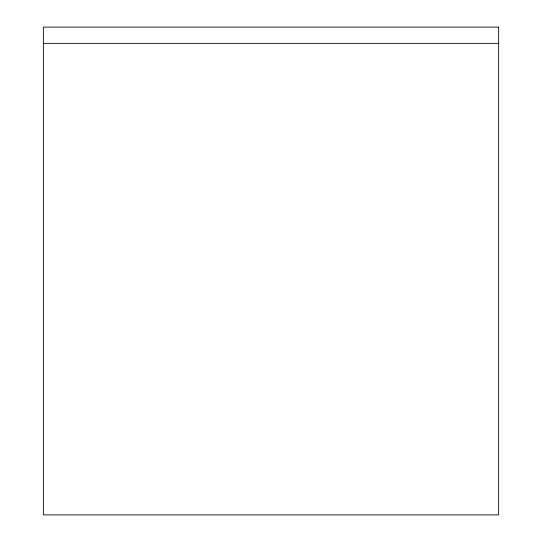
<?xml version="1.0" encoding="UTF-8"?>
<svg xmlns="http://www.w3.org/2000/svg" width="542" height="542" viewBox="0 0 542 542"><rect width="100%" height="100%" fill="white"/><g stroke="black" fill="none" stroke-linecap="round" stroke-linejoin="round"><path stroke-width="0.81" d="M43.36 43.36L498.64 43.36M498.64 27.1L43.36 27.1L43.36 514.9L498.64 514.9L498.64 27.1"/></g></svg>
